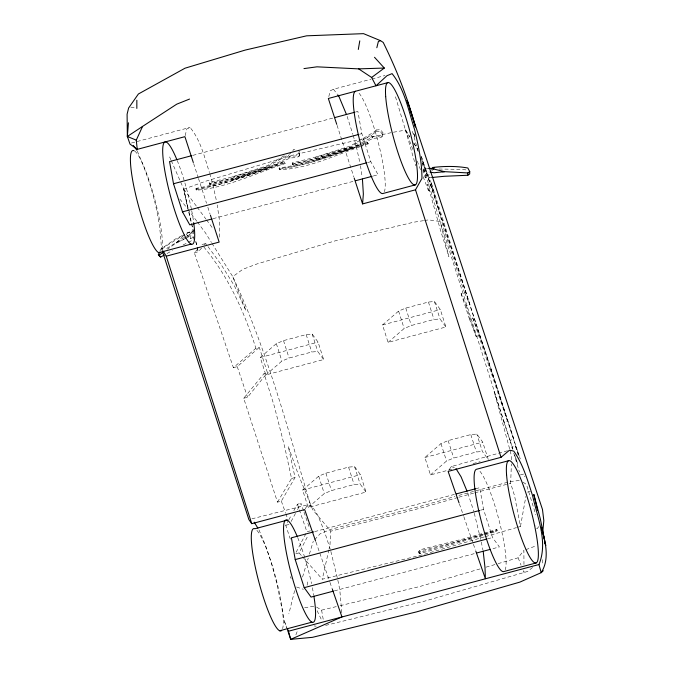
<?xml version="1.0" encoding="UTF-8"?>
<svg xmlns="http://www.w3.org/2000/svg" width="673" height="673" viewBox="0 0 673 673"><rect width="100%" height="100%" fill="white"/><g stroke="black" fill="none" stroke-linecap="round" stroke-linejoin="round"><path stroke-width="0.5" stroke-dasharray="3.37 2.52" d="M517.478 527.321L520.49 526.446L514.551 495.765L510.672 483.281L511.371 463.899M511.522 459.819L511.631 456.757L509.848 449.766M197.82 249.035L194.337 252.804L233.396 367.66L255.891 348.303L259.29 347.394L267.45 372.674L264.052 373.574L243.702 398.281L277.495 502.159L281.348 501.133L295.06 477.544L288.237 446.292L298.173 474.12L312.693 509.722L330.805 531.174L329.972 544.911L329.063 548.949M219.541 237.148L219.457 220.332L217.202 204.92M307.098 585.241L307.797 581.211M520.49 526.446L525.865 496.464M292.873 151.324L293.235 149.658L296.7 149.364M290.063 157.97L288.263 154.807L267.332 166.685L232.32 176.89L209.21 182.593L209.564 184.049L210.237 184.957L233.211 179.489L268.552 168.544L290.063 157.97L295.169 157.667L298.871 156.624L300.049 152.653L298.189 150.129M298.871 156.624L300.049 152.653M362.167 140.321L373.683 133.616L375.871 131.672L376.241 129.998L380.565 129.637L383.055 133.002L381.869 136.972L378.167 138.007L373.061 138.318L361.838 143.837M382.685 134.667L380.203 131.311L380.565 129.637M381.869 136.972L383.055 133.002M484.333 536.903L422.064 554.905L322.3 579.217L328.845 549.959M294.639 590.642L288.852 613.869M185.142 135.71L186.8 129.006L190.038 127.416C200.638 140.22 204.457 157.028 209.429 172.557M194.001 239.42L191.805 232.547L192.226 230.873L185.908 233.481L183.763 235.558M328.811 96.559L330.233 90.821L333.471 89.231L370.857 79.271M431.999 177.487L425.294 177.832L423.098 170.967L423.51 169.285L428.608 168.587M425.294 177.832L425.933 175.249L423.51 169.285M190.467 238.587L191.056 234.095L189.626 232.168L185.74 233.767L190.467 238.587L194.648 236.829M302.564 577.022L308.217 558.119M309.403 554.14L313.273 541.218M295.901 634.824L297.803 629.987M159.972 250.945L160.788 249.136L175.258 239.1L182.248 235.542M305.937 533.613L295.254 553.929L299.09 552.912L308.083 535.422M195.851 189.004L196.222 188.322C226.582 183.115 254.983 171.152 284.157 161.823L285.293 163.522C255.883 173.112 227.752 187.515 196.491 190.223L195.851 189.004C226.776 184.73 255.488 172.675 284.654 162.302M196.491 190.223L196.861 189.542C227.129 183.981 255.673 172.549 284.797 163.043L285.293 163.522M359.626 146.891C333.387 155.926 307.931 168.578 279.69 169.781L279.051 168.561L279.413 167.88C307.14 164.288 332.95 153.469 359.273 144.745M279.69 169.781L280.052 169.1C307.696 165.137 333.631 154.84 359.912 145.965M291.072 521.541L295.531 513.339M297.508 509.688L300.974 503.311L303.683 511.169M290.332 539.123L285.747 525.302L288.28 520.725M288.793 519.817L291.325 515.24M293.865 510.664L297.416 504.254L300.974 503.311M277.495 502.159L291.544 478.478L284.763 447.217L274.374 406.425L264.052 373.574M305.189 508.796L307.746 504.792L312.028 506.02L317.622 514.954L324.42 531.342L330.342 549.513M449.135 469.804L451.179 466.608L507.501 450.742M418.69 551.65L419.271 553.643C444.483 547.149 470.578 539.031 495.917 531.645L497.221 530.568L496.893 529.458L495.597 530.534C470.25 537.92 444.155 546.039 418.951 552.533L418.69 551.65L419.641 550.287L422.896 549.025L464.109 538.736L482.987 533.395M483.315 534.505L464.429 539.847L423.224 550.135L419.96 551.397L419.018 552.76L419.271 553.643M498.07 563.646L518.117 557.791L523.888 550.388L523.964 564.47M243.702 398.281L247.555 397.255L267.45 372.674M431.847 170.757L433.176 169.15M538.829 526.589L536.961 528.835L535.809 525.899M201.639 248.026L198.215 251.769L194.337 252.804M204.373 245.031L205.745 243.533L220.677 263.875L234.372 285.773L245.965 310.707L232.774 276.662L211.97 243.323M314.653 539.721L320.155 533.756L330.981 529.281L421.778 505.936L454.906 496.506M183.048 236.248L175.889 243.189L167.569 249.153M376.241 129.998L374.045 131.942L360.997 139.748M233.396 367.66L237.249 366.634L259.29 347.394M260.266 357.514L276.342 343.634L283.518 340.622L306.181 334.59L312.196 334.086L318.077 342.128L323.646 359.542L265.835 374.937L260.266 357.514L318.077 342.128M265.835 374.937L281.911 361.056L289.087 358.044L311.75 352.013L317.765 351.508L323.646 359.542M382.516 324.966L398.593 311.086L405.777 308.074L428.432 302.042L434.447 301.538L440.327 309.572L445.896 326.994L388.085 342.389L382.516 324.966L440.327 309.572M388.085 342.389L404.162 328.5L411.346 325.496L434.001 319.465L440.016 318.952L445.896 326.994M302.64 490.045L318.716 476.164L325.892 473.153L348.555 467.121L354.57 466.616L360.45 474.658L366.019 492.072L308.209 507.467L302.64 490.045L360.45 474.658M308.209 507.467L324.285 493.587L331.461 490.575L354.124 484.543L360.139 484.038L366.019 492.072M451.76 469.241L430.459 474.919L424.89 457.497L440.966 443.616L448.151 440.605L470.806 434.573L476.82 434.068L482.701 442.102L488.27 459.524L482.39 451.482L476.82 434.068M430.459 474.919L446.536 461.03L453.72 458.027L476.375 451.995L482.39 451.482M185.168 238.175L191.805 232.547M532.562 567.524L527.649 571.444L424.579 601.157L324.327 625.713M166.727 248.404L186.253 236.307M289.07 154.294L290.686 153.267M284.199 155.749L267.374 165.676L232.32 176.89M360.114 140.27L350.372 146.016L315.317 157.238L292.217 162.933L292.562 164.389L293.243 165.306L316.217 159.838L351.55 148.893L360.905 144.291M184.831 234.381L165.297 246.478L161.444 249.59L162.874 251.517M292.562 164.389L315.704 158.66L350.339 147.034L358.524 142.382M166.997 253.536L172.406 250.533M233.211 179.489L268.586 167.527L290.425 156.304L295.531 155.993L299.233 154.958M316.217 159.838L351.584 147.875L360.686 143.198M361.594 142.726L373.422 136.644L378.529 136.341L382.23 135.307M188.398 242.297L193.067 239.899M186.228 238.057L175.889 243.189L183.695 239.42M187.161 237.594L189.046 236.66L189.626 232.168L185.63 234.011M183.064 244.93L186.539 243.256M187.052 235.937L191.056 234.095M525.815 549.664L535.447 546.064M196.777 221.198L188.154 209.597L183.737 189.147L205.677 181.222L293.159 155.068L358.011 139.883M358.987 145.671C332.958 155.379 306.972 165.735 279.051 168.561M362.84 144.325L367.651 142.642L368.291 143.862L360.593 146.554M267.332 166.685L232.707 178.311L209.564 184.049M360.257 144.426L367.164 142.163L367.651 142.642M360.896 145.637L367.795 143.383L368.291 143.862M268.586 167.527L232.824 178.067L209.892 183.502L209.21 182.593M351.584 147.875L315.83 158.416L292.89 163.85L292.217 162.933M315.317 157.238L350.339 147.034M480.026 568.921L419.885 586.486L337.812 606.238M486.041 567.162L497.069 563.94M485.334 536.617L516.477 527.607M458.919 495.362L510.487 481.489L519.539 480.472M457.926 497.49L421.786 507.779L330.805 531.174M458.927 497.204L473.901 493.082M483.98 533.109L496.893 529.458M484.308 534.219L497.221 530.568M131.437 143.021L190.038 127.416M371.866 79.002L384.998 75.511M192.84 155.37L333.572 117.893M355.849 111.962L357.876 111.424L361.838 133.616L370.823 161.705L378.117 174.728L373.052 176.074M359.811 134.154L361.838 133.616M367.778 162.513L370.823 161.705M213.08 218.666L353.813 181.197M202.009 244.526L205.745 243.533M421.34 158.702L431.443 183.435L432.251 189.45L428.373 190.484L427.7 184.436L431.443 183.435L469.947 304.676L466.095 305.702L461.131 293.655L464.53 292.747L469.947 304.676M461.131 293.655L469.392 318.901L472.799 317.993C491.307 363.883 503.64 412.027 520.204 458.658M469.392 318.901L476.139 336.399L479.992 335.373M291.544 478.478L295.06 477.544M509.587 448.765L494.117 391.476L503.884 421.946L507.4 421.004L472.799 317.993M424.89 457.497L482.701 442.102M503.884 421.946L510.058 440.235L513.911 439.208L421.399 156.54M512.565 449.118L511.968 447.133L515.526 446.182L519.363 456.765M473.06 463.571L480.16 461.686M285.747 525.302L289.592 524.284M520.313 474.945L523.855 474.002L524.948 476.888M314.686 531.62L454.41 494.411M475.676 488.749L479.723 487.673L483.542 509.427L492.527 537.517L499.383 546.939L491.282 549.101M474.902 492.821L510.672 483.281M527.565 492.081L530.442 491.315M480.505 510.235L483.542 509.427M487.462 538.871L492.527 537.517M334.346 590.886L475.088 553.416M251.921 518.807L307.746 504.792M316.554 607.063L321.601 610.142L336.803 606.482M359.02 139.648L392.401 132.413M393.411 132.236L405.499 130.099L409.95 137.149M304.625 607.727L314.871 606.045M423.569 220.651L413.601 222.233L334.851 240.951L257.136 263.892L242.844 269.309L232.774 276.662C267.282 350.128 287.876 429.231 311.052 506.744M424.562 220.5L428.558 219.869L440.092 221.467L512.658 448.765M425.933 175.249L430.451 174.694M375.871 131.672L380.203 131.311M438.956 169.024L463.445 169.403L466.927 170.143M130.781 107.167L134.928 107.478M314.14 625.94L316.15 626.184M423.098 170.967L429.071 171.943M451.179 466.608L455.461 467.836M296.557 587.016L303.321 589.296M523.03 482.154L526.446 484.459L535.834 514.904M299.09 552.912L301.815 556.007M302.497 556.781L322.3 579.217M179.826 199.04L187.405 208.437M333.471 89.231L337.106 94.027M183.737 189.147L196.609 206.434M197.391 222.031L205.4 232.799L211.423 242.448M203.818 246.966C228.383 276.569 244.349 311.851 255.891 348.303M298.442 152.645L299.687 154.327M197.231 207.276L205.93 219.078M206.552 219.928L212.138 227.516M395.472 96.786L405.373 129.712L409.832 136.77M413.727 142.945L417.067 148.237L418.152 151.181M413.853 143.324L417.193 148.615M137.3 151.156C150.718 181.584 160.107 214.451 161.318 247.815L162.302 249.49M371.26 135.155L373.061 138.318M290.164 576.652L291.148 578.477M367.164 142.163L367.795 143.383M284.157 161.823L284.797 163.043M279.413 167.88L280.052 169.1M196.222 188.322L196.861 189.542M317.118 610.722L322.073 621.028M192.226 230.873L193.925 234.583M169.613 156.918L170.849 159.728M171.262 160.662L183.62 188.76L188.793 211.12M258.954 529.794L265.81 546.165L271.942 565.034L277.141 584.677L284.519 621.667L286.816 628.01M284.519 621.667L286.875 627.404M518.117 557.791L521.062 565.16M523.274 570.679L524.006 572.521L523.998 569.501M405.373 129.712L413.163 150.298M417.243 161.083L420.583 169.899M423.182 176.763L428.373 190.484M422.131 161.974L432.251 189.45M281.348 501.133L285.47 512.708M285.815 513.667L287.867 519.455M347.125 116.395L352.862 134.364M459.398 503.892L463.504 515.711M463.84 516.696L473.077 543.271M473.413 544.255L475.466 550.161M315.965 542.085L329.644 581.464M329.98 582.448L332.378 589.338M297.416 504.254L306.913 531.763L310.446 530.82L309.773 528.86M511.968 447.133L512.633 449.059M514.626 454.864L517.613 463.562L515.097 455.789M304.019 512.153L309.429 527.876M418.194 151.56L412.196 130.512M422.148 163.16L440.092 221.467L448.883 256.682L440.655 230.847L427.7 184.436M237.249 366.634L247.555 397.255M464.53 292.747L444.13 229.922L431.443 183.435M421.315 156.489L520.128 458.927M466.095 305.702L476.139 336.399M467.853 493.149L473.775 511.32M337.064 125.329L353.863 177.049M193.631 163.522L198.156 177.445M198.476 178.438L206.552 203.305M207.848 207.284L210.111 214.241M510.058 440.235L512.893 448.984M161.318 247.815L162.26 250.743M434.447 301.538L440.016 318.952M428.432 302.042L434.001 319.465M470.806 434.573L476.375 451.995M405.777 308.074L411.346 325.496M448.151 440.605L453.72 458.027M398.593 311.086L404.162 328.5M440.966 443.616L446.536 461.03M312.196 334.086L317.765 351.508M354.57 466.616L360.139 484.038M306.181 334.59L311.75 352.013M348.555 467.121L354.124 484.543M283.518 340.622L289.087 358.044M325.892 473.153L331.461 490.575M276.342 343.634L281.911 361.056M318.716 476.164L324.285 493.587M515.526 446.182L518.496 456.117M513.76 453.089L519.421 471.958M495.597 530.534L495.917 531.645M420.482 552.76L420.81 553.871M419.641 550.287L419.96 551.397M353.157 135.374L356.076 145.435L360.105 163.665M209.724 173.567L212.643 183.628L216.454 200.84M405.499 130.099L415.687 165.768M474.288 513.263L481.069 540.991M330.855 551.456L337.636 579.184M292.89 163.85L293.243 165.306M209.892 183.502L210.237 184.957M188.76 212.256L193.605 232.522M195.793 241.641L198.215 251.769L195.86 241.607M189.029 212.138L193.504 231.445M183.62 188.76L188.036 209.219M481.279 542.017L482.978 550.203M337.846 580.21L339.756 589.413L341.817 612.91M321.601 610.142L323.309 619.875M360.484 165.709L362.133 177.007M542.404 559.675L542.8 564.681M177.209 160.494A52.94 8.715 75.1 0 1 184.595 181.929M184.882 182.905A52.94 8.715 75.1 0 1 191.502 209.656M191.704 210.716A52.94 8.715 75.1 0 1 193.555 221.686M134.642 151.046A52.94 8.715 75.1 0 1 154.369 197.744A52.94 8.715 75.1 0 1 161.73 250.592M297.71 537.643A52.94 8.715 75.1 0 1 304.877 558.043M305.172 559.011A52.94 8.715 75.1 0 1 311.523 583.6M312.373 587.722A52.94 8.715 75.1 0 1 313.694 594.949M256.859 530.332A52.94 8.715 75.1 0 1 276.039 578.788A52.94 8.715 75.1 0 1 282.601 628.649M359.088 93.278A52.94 8.715 75.1 0 1 378.344 142.819A52.94 8.715 75.1 0 1 384.384 191.721M479.958 471.336A52.94 8.715 75.1 0 1 499.215 520.877A52.94 8.715 75.1 0 1 505.263 569.779M414.812 136.594L413.5 132.598L414.804 136.585"/><path stroke-width="1.01" d="M136.838 108.429L136.846 100.21M431.999 177.487L444.407 176.284L467.811 175.266L467.878 172.944L469.746 171.657L467.861 168.006C456.286 165.928 444.188 166.13 432.512 167.493L431.519 169.184M469.746 171.657L469.678 173.979L467.811 175.266M303.96 68.596L316.991 66.829L358.65 68.873L371.631 77.471L375.988 85.791L386.992 75.704L392.073 73.626C404.894 89.618 408.486 110.767 414.677 129.83C418.379 145.789 421.963 161.949 421.954 178.421L415.51 189.811L362.587 203.902L363.353 194.017L362.436 179.06M193.311 162.53L184.907 136.669L137.258 149.356L130.032 144.123L127.348 136.476L128.442 122.789M542.775 531.687L543.818 520.591L542.48 509.469L407.106 100.412L408.343 104.349M358.297 49.457L359.786 40.851M376.83 47.724L378.361 41.507L380.523 40.666L383.223 42.433C396.607 69.521 407.703 97.762 415.434 126.995L409.571 108.286M287.8 630.727L290.711 639.35L312.407 637.348L416.814 611.816L519.884 582.103L541.21 572.656L538.947 564.538C548.234 542.085 537.466 517.907 532.579 495.639C527.565 480.345 523.173 464.404 513.76 451.103L509.511 450.178L501.032 457.32L448.117 471.411L459.053 502.908M137.258 149.356L136.257 140.144L142.567 126.415L176.738 104.172L189.559 99.057M164.288 255.042L160.67 257.044L159.77 256.497L158.34 254.571L159.896 252.081M433.176 169.15L434.497 167.535M543.262 570.687L541.21 572.656C549.395 559.776 545.887 543.961 542.211 530.147M371.631 77.471L384.317 68.057L374.508 57.272M158.34 254.571L159.249 255.117L163.404 252.131M380.523 40.666L363.529 33.65L306.619 35.82L245.208 50.08L185.033 68.192L138.394 93.993L128.619 108L127.096 114.217L127.348 136.476L142.567 126.415M287.27 628.363L288.448 631.232L538.947 564.538M387.741 82.661L328.34 98.477L336.744 124.337M191.822 155.64L169.554 161.57L173.508 183.754L182.492 211.852L189.786 224.866L212.062 218.935M334.59 117.624L354.839 112.231M173.508 183.754L358.802 134.423M182.492 211.852L366.768 162.782M355.84 180.658L372.043 176.343M191.073 244.106L158.786 252.703A52.94 8.715 75.1 0 1 136.249 197.096A52.94 8.715 75.1 0 1 134.036 150.693M415.266 184.89L382.987 193.488A52.94 8.715 75.1 0 1 361.039 145.494A52.94 8.715 75.1 0 1 355.453 91.259M163.287 251.164L166.239 256.186L219.154 242.095L210.43 215.242M162.58 251.719L248.875 519.573L251.761 523.687L304.684 509.596L315.62 541.1M508.611 460.727L476.324 469.317A52.94 8.715 75.1 0 0 481.91 523.552A52.94 8.715 75.1 0 0 503.858 571.545L536.137 562.956M287.186 520.162L254.907 528.759A52.94 8.715 75.1 0 0 258.634 581.127A52.94 8.715 75.1 0 0 281.676 630.441M313.668 531.889L291.401 537.82L295.22 559.574L304.204 587.664L311.061 597.086L333.337 591.155M456.437 493.873L475.676 488.749M295.22 559.574L479.496 510.504M304.204 587.664L486.453 539.14M477.107 552.87L490.272 549.37M279.657 630.761L311.944 622.163M428.608 168.587L430.653 168.309L444.533 171.657L467.878 172.944M442.531 171.758L444.533 171.657L434.043 172.759L430.064 172.111M358.65 68.873L384.317 68.057M127.348 136.476L136.257 140.144M337.711 94.834L338.923 96.432L346.427 114.41M133.254 145.418L136.888 150.222M159.249 255.117L160.67 257.044M254.184 522.189L257.894 528.103M455.974 468.644L461.055 476.77L467.054 491.223M544.625 542.547L545.795 545.458L541.529 527.237M475.811 551.145L485.384 578.713L485.014 567.726L483.189 551.229M332.378 589.338L341.951 616.905L290.711 639.35L288.448 631.232M354.191 178.042L362.587 203.902M415.51 189.811L501.032 457.32M166.239 256.186L251.761 523.687M537.559 510.319L533.824 494.436L540.377 519.085L544.533 540.015M193.681 222.586A52.94 8.715 75.1 0 1 183.098 232.446A52.94 8.715 75.1 0 1 162.992 157.238A52.94 8.715 75.1 0 1 176.839 159.585M313.854 595.942A52.94 8.715 75.1 0 1 305.189 613.002A52.94 8.715 75.1 0 1 284.04 537.231A52.94 8.715 75.1 0 1 297.34 536.751M385.696 96.626A52.94 8.715 75.1 0 0 411.632 182.879A52.94 8.715 75.1 0 0 407.173 121.83A52.94 8.715 75.1 0 0 385.696 96.626M506.567 474.692A52.94 8.715 75.1 0 0 532.503 560.937A52.94 8.715 75.1 0 0 528.044 499.888A52.94 8.715 75.1 0 0 506.567 474.692"/></g></svg>
